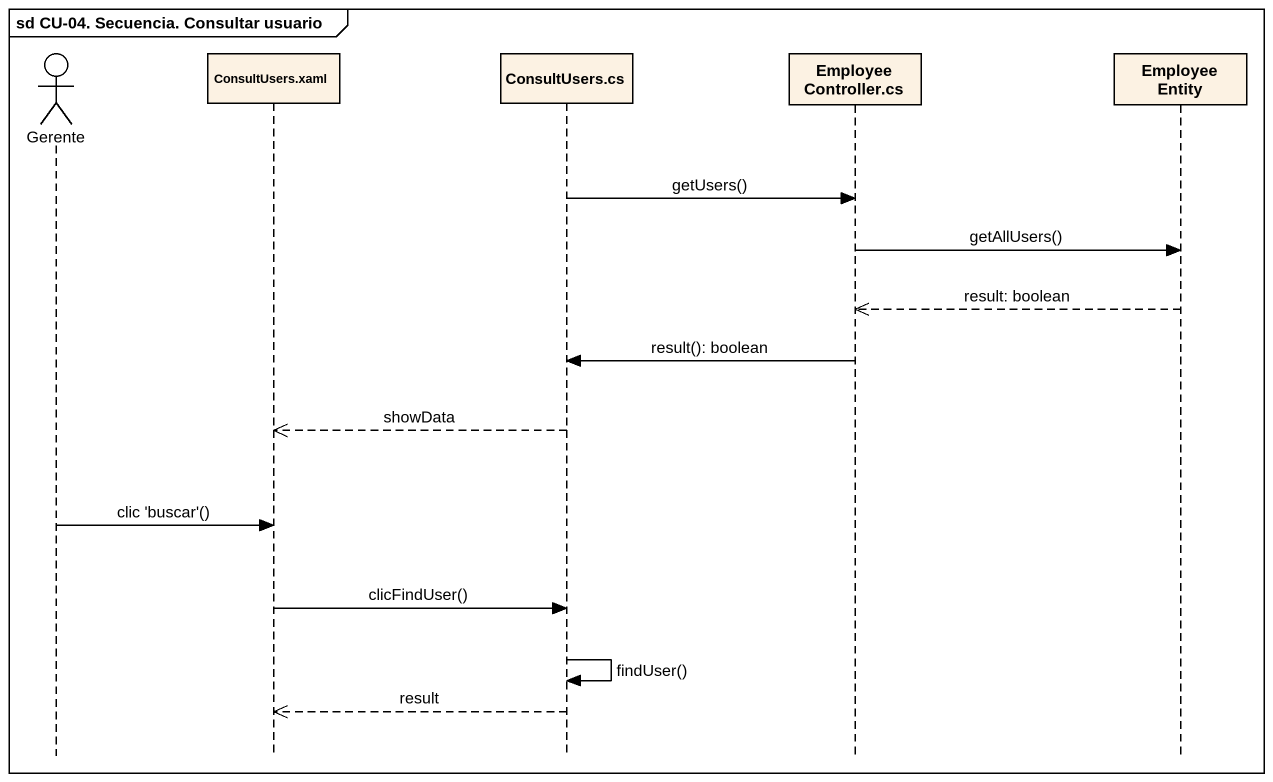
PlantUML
@startuml
mainframe sd CU-04. Secuencia. Consultar usuario
hide footbox
actor Gerente
participant "ConsultUsers.xaml" as ConsultUsers_xaml
participant "ConsultUsers.cs" as ConsultUsers_cs
participant "EmployeeController.cs" as EmployeeController_cs
participant "Employee Entity" as Employee_Entity

ConsultUsers_cs -> EmployeeController_cs : getUsers()
EmployeeController_cs -> Employee_Entity : getAllUsers()
Employee_Entity -->> EmployeeController_cs : result: boolean
EmployeeController_cs -> ConsultUsers_cs : result(): boolean
ConsultUsers_cs -->> ConsultUsers_xaml : showData
Gerente -> ConsultUsers_xaml : clic 'buscar'()
ConsultUsers_xaml -> ConsultUsers_cs : clicFindUser()
ConsultUsers_cs -> ConsultUsers_cs : findUser()
ConsultUsers_cs -->> ConsultUsers_xaml : result
@enduml
